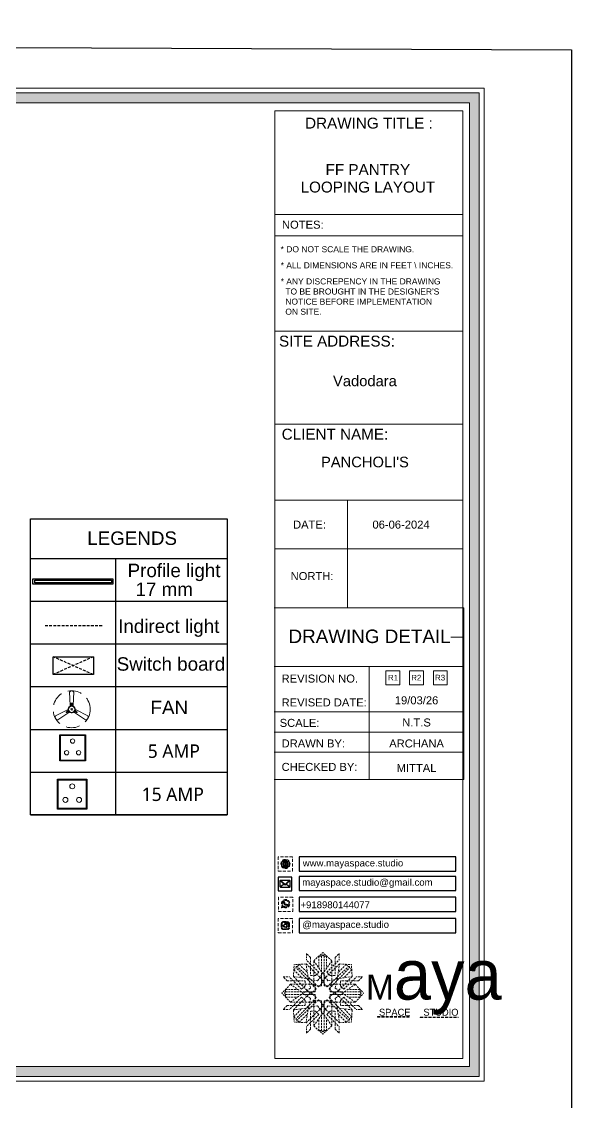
# Model space of a CAD drawing. Header units: millimetres. Extents: x 56222 to 3066687, y -650199 to -121287.
# Drawn here: x 135762.2 to 135861, y -184489.3 to -184294.8 of the extents above; entities that cross this region are included whole.
import ezdxf
from ezdxf.enums import TextEntityAlignment as Align

# ---------------------------------------------------------------- set-up
doc = ezdxf.new("R2010")
doc.units = ezdxf.units.MM
doc.header["$MEASUREMENT"] = 0
for name, pattern in [('00 . GROUND FLOOR$0$DASHED', [0.75, 0.5, -0.25]), ('DASHED', [0.75, 0.5, -0.25]), ('DASHED2', [0.375, 0.25, -0.125]), ('DASHEDX2', [1.5, 1, -0.5])]:
    doc.linetypes.add(name, pattern=pattern)
for name, color, linetype, lineweight in [('Dimension', 10, 'DASHEDX2', 20), ('el', 7, 'Continuous', 20), ('ELEC-wires', 1, 'DASHED2', 13), ('Electrical', 84, 'Continuous', 30), ('FURNITURE-1', 252, 'Continuous', 13), ('hatch-rcc', 251, 'Continuous', 9), ('NAME PLATE', 7, 'Continuous', 25), ('TILE', 14, 'Continuous', 9)]:
    doc.layers.add(name, color=color, linetype=linetype, lineweight=lineweight)
doc.styles.add('Arial', font='arial.ttf')
doc.styles.get("Standard").update_dxf_attribs({"font": 'arial.ttf', "height": 2.5})

# ---------------------------------------------------------------- blocks, each defined once
blk = doc.blocks.new('FSFSF')
at = {"color": 42, "lineweight": 5, "true_color": 0xe0ac11}
for p, q in [((28600.02952215459, 143.5139148725285), (28600.02952215459, 140.1627915054827)), ((28602.14937278152, 141.4051683081257), (28600.02952215458, 143.5139148725237)), ((28603.8573819619, 139.6884756314575), (28608.58467309682, 144.0826294809294)), ((28607.90038549203, 142.2178300233099), (28606.57849619761, 142.2178300233099)), ((28606.57849619761, 142.2178300233112), (28606.57849619761, 135.8440958244304)), ((28607.90038549203, 142.2178300233056), (28608.57656374431, 142.8463572676453)), ((28607.90038549203, 142.2178300233099), (28607.90038549203, 126.5832694616292)), ((28613.31196423174, 139.6884756314505), (28608.58467309682, 144.0826294809224)), ((28609.26896070161, 142.2178300232985), (28608.59278244933, 142.8463572676383)), ((28609.26896070161, 142.2178300233029), (28609.26896070161, 126.5832694616222)), ((28609.26896070161, 142.2178300233029), (28610.59084999603, 142.2178300233029)), ((28610.59084999603, 142.2178300233041), (28610.59084999603, 135.8440958244234)), ((28615.01997341212, 141.4051683081186), (28617.13982403906, 143.5139148725166)), ((28617.13982403905, 143.5139148725215), (28617.13982403905, 140.1627915054756)), ((28593.18528875562, 131.4512709548762), (28593.53942279741, 137.7083440558963)), ((28599.79649589843, 138.0624780976842), (28593.53942279741, 137.7083440558973)), ((28595.12411765238, 136.6852294059708), (28594.53344388519, 136.6852294059708)), ((28594.56253744733, 136.1236492009193), (28594.56253744733, 136.7143229681096)), ((28596.24299432195, 137.8613591630871), (28595.12411765238, 136.6852294059708)), ((28606.27162513545, 126.0803739713377), (28595.12411765239, 136.6852294059723)), ((28596.24299432195, 137.8613591630871), (28600.47007367387, 133.6479551677364)), ((28601.02633591869, 130.0022997966441), (28599.79649589844, 138.0624780976862)), ((28599.79697319313, 138.0540449410801), (28608.57656374431, 129.5596347853315)), ((28606.46515515396, 133.7608692168469), (28600.02952215458, 140.1627915054788)), ((28602.14937278152, 141.4051683081257), (28602.14937278152, 131.9548183658916)), ((28603.8573819619, 126.5832694616292), (28603.8573819619, 139.6884756314575)), ((28603.8573819619, 139.6884756314575), (28608.57656374431, 133.0212336201026)), ((28613.31196423174, 139.6884756314505), (28608.59278244933, 133.0212336200956)), ((28617.37237300051, 138.0540449410731), (28608.59278244933, 129.5596347853245)), ((28610.70419103967, 133.7608692168399), (28617.13982403906, 140.1627915054717)), ((28610.89772105818, 126.0803739713307), (28622.04522854125, 136.6852294059653)), ((28613.31196423174, 126.5832694616222), (28613.31196423174, 139.6884756314505)), ((28615.01997341212, 141.4051683081186), (28615.01997341212, 131.9548183658846)), ((28616.14301027494, 130.0022997966371), (28617.3728502952, 138.0624780976791)), ((28620.92635187169, 137.8613591630801), (28616.69927251977, 133.6479551677294)), ((28617.37285029521, 138.0624780976772), (28623.62992339623, 137.7083440558903)), ((28620.92635187169, 137.8613591630801), (28622.04522854125, 136.6852294059638)), ((28622.04522854125, 136.6852294059638), (28622.63590230844, 136.6852294059638)), ((28622.62302745131, 136.1236492009266), (28622.62302745131, 136.7143229681169)), ((28624.00027614303, 131.4512709548835), (28623.64614210124, 137.7083440559036)), ((28587.73385198078, 131.2182446987172), (28591.08497534782, 131.2182446987172)), ((28589.84259854518, 129.0983940717815), (28587.73385198078, 131.2182446987208)), ((28597.48689763646, 124.7826116993383), (28591.08497534783, 131.2182446987208)), ((28601.24546705666, 130.2214309346091), (28593.18528875562, 131.4512709548617)), ((28593.19372191223, 131.4507936601731), (28601.68813206797, 122.6712031089919)), ((28593.38640769022, 135.0047725313525), (28594.56253744733, 136.1236492009193)), ((28593.38640769022, 135.0047725313525), (28597.59981168557, 130.777693179436)), ((28605.16739288197, 124.9761417178488), (28594.56253744733, 136.1236492009157)), ((28604.74702146255, 131.9548183658916), (28602.14937278152, 131.9548183658916)), ((28606.46515515396, 133.7608692168438), (28604.74702146255, 131.954818365889)), ((28605.85908385607, 129.1819884053065), (28608.57656374431, 133.0212336201024)), ((28611.31026233756, 129.1819884052994), (28608.59278244933, 133.0212336200953)), ((28610.70419103968, 133.7608692168368), (28612.42232473109, 131.954818365882)), ((28612.01817201668, 124.9761417178561), (28622.62302745131, 136.123649200923)), ((28612.42232473109, 131.9548183658846), (28615.01997341212, 131.9548183658846)), ((28623.99184298642, 131.4507936601804), (28615.49743283067, 122.6712031089992)), ((28615.94009784198, 130.2214309346164), (28624.00027614303, 131.451270954869)), ((28623.79915720843, 135.0047725313598), (28619.58575321308, 130.7776931794433)), ((28619.69866726219, 124.7826116993456), (28626.10058955082, 131.2182446987281)), ((28623.79915720843, 135.0047725313598), (28622.62302745131, 136.1236492009266)), ((28629.45171291787, 131.2182446987244), (28626.10058955082, 131.2182446987244)), ((28627.34296635347, 129.0983940717888), (28629.45171291786, 131.2182446987281)), ((28591.55929122185, 127.3903848914015), (28587.16513737238, 122.6630937564842)), ((28589.84259854518, 129.0983940717815), (28599.29294848741, 129.0983940717815)), ((28604.66449739168, 127.3903848914015), (28591.55929122185, 127.3903848914015)), ((28591.55929122185, 127.3903848914015), (28598.2265332332, 122.6712031089919)), ((28597.48689763646, 124.7826116993419), (28599.29294848742, 126.5007453907529)), ((28602.065778448, 125.3886829972289), (28598.2265332332, 122.6712031089919)), ((28599.29294848741, 126.5007453907565), (28599.29294848741, 129.0983940717815)), ((28605.85908385607, 129.1819884053061), (28601.02633591869, 130.0022997966444)), ((28602.065778448, 125.3886829972289), (28601.24546705666, 130.2214309346127)), ((28605.16739288197, 124.9761417178488), (28602.97465690312, 122.6712031089919)), ((28603.67734725012, 126.5424332089096), (28603.67734725012, 127.3903848914015)), ((28604.66449739168, 126.5430463444827), (28603.67734725012, 126.5424332089096)), ((28604.70533364439, 127.5704196031902), (28603.8573819619, 127.5704196031902)), ((28607.90038549203, 126.5832694616292), (28603.8573819619, 126.5832694616292)), ((28604.66449739168, 123.3473813612763), (28604.66449739168, 127.3903848914015)), ((28604.70472050882, 126.5832694616292), (28604.70533364439, 127.5704196031902)), ((28606.27162513545, 126.0803739713377), (28608.57656374431, 128.2731099501872)), ((28607.90038549203, 128.9163723677579), (28608.57656374431, 129.5596347853315)), ((28607.90038549203, 128.916372367763), (28608.57656374431, 128.2731099501872)), ((28609.26896070161, 128.9163723677509), (28608.59278244933, 129.5596347853245)), ((28609.26896070161, 128.916372367756), (28608.59278244933, 128.2731099501802)), ((28610.89772105818, 126.0803739713307), (28608.59278244933, 128.2731099501802)), ((28609.26896070161, 126.5832694616222), (28613.31196423174, 126.5832694616222)), ((28611.31026233756, 129.1819884052991), (28616.14301027495, 130.0022997966374)), ((28612.01817201668, 124.9761417178561), (28614.21090799553, 122.6712031089992)), ((28612.46462568482, 126.5832694616222), (28612.46401254924, 127.5704196031832)), ((28612.46401254924, 127.5704196031832), (28613.31196423174, 127.5704196031832)), ((28612.52106750697, 123.3473813612836), (28612.52106750697, 127.3903848914088)), ((28612.52106750697, 127.3903848914088), (28625.6262736768, 127.3903848914088)), ((28612.52106750697, 126.54304634449), (28613.50821764853, 126.5424332089169)), ((28613.50821764853, 126.5424332089169), (28613.50821764853, 127.3903848914088)), ((28615.11978645065, 125.3886829972362), (28615.94009784198, 130.22143093462)), ((28615.11978645065, 125.3886829972362), (28618.95903166544, 122.6712031089992)), ((28627.34296635347, 129.0983940717888), (28617.89261641123, 129.0983940717888)), ((28617.89261641123, 126.5007453907638), (28617.89261641123, 129.0983940717888)), ((28619.69866726219, 124.7826116993492), (28617.89261641123, 126.5007453907601)), ((28625.6262736768, 127.3903848914088), (28618.95903166544, 122.6712031089992)), ((28625.6262736768, 127.3903848914088), (28630.02042752627, 122.6630937564914)), ((28591.55929122185, 117.9358026215632), (28587.16513737238, 122.6630937564805)), ((28589.02993683, 123.3473813612763), (28588.40140958566, 122.6712031089919)), ((28589.02993683, 121.9788061516883), (28588.40140958566, 122.6549844039728)), ((28589.02993683, 123.3473813612763), (28589.02993683, 124.6692706556969)), ((28589.02993682999, 124.6692706556969), (28595.40367102887, 124.6692706556969)), ((28589.02993683, 123.3473813612763), (28604.66449739168, 123.3473813612763)), ((28589.02993682999, 121.9788061516883), (28604.66449739167, 121.9788061516883)), ((28589.02993682999, 121.9788061516883), (28589.02993682999, 120.6569168572678)), ((28589.02993682999, 120.6569168572678), (28595.40367102887, 120.6569168572678)), ((28597.48689763646, 120.5435758136264), (28591.08497534783, 114.1079428142439)), ((28591.55929122185, 117.9358026215632), (28598.2265332332, 122.6549844039728)), ((28593.19372191222, 113.8753938527916), (28601.68813206797, 122.6549844039728)), ((28605.16739288197, 120.3500457951159), (28594.56253744733, 109.202538312049)), ((28597.48689763646, 120.5435758136227), (28599.29294848741, 118.8254421222118)), ((28602.065778448, 119.9375045157358), (28598.2265332332, 122.6549844039728)), ((28602.065778448, 119.9375045157358), (28601.24546705666, 115.104756578352)), ((28602.33139448555, 123.3473813612727), (28601.68813206797, 122.6712031089919)), ((28602.33139448555, 121.978806151692), (28601.68813206797, 122.6549844039728)), ((28602.33139448554, 123.3473813612727), (28602.97465690312, 122.6712031089919)), ((28602.33139448554, 121.978806151692), (28602.97465690312, 122.6549844039728)), ((28605.16739288197, 120.3500457951159), (28602.97465690312, 122.6549844039728)), ((28604.66449739167, 121.9788061516883), (28604.66449739167, 117.9358026215632)), ((28612.01817201667, 120.3500457951159), (28614.21090799552, 122.6549844039728)), ((28612.01817201667, 120.3500457951159), (28622.62302745131, 109.202538312049)), ((28628.15562806865, 123.3473813612836), (28612.52106750697, 123.3473813612836)), ((28612.52106750696, 121.9788061516883), (28612.52106750696, 117.9358026215632)), ((28628.15562806865, 121.9788061516883), (28612.52106750696, 121.9788061516883)), ((28614.85417041311, 123.34738136128), (28614.21090799553, 122.6712031089992)), ((28614.8541704131, 121.978806151692), (28614.21090799552, 122.6549844039728)), ((28614.8541704131, 123.34738136128), (28615.49743283067, 122.6712031089992)), ((28614.85417041309, 121.978806151692), (28615.49743283067, 122.6549844039728)), ((28615.11978645064, 119.9375045157358), (28618.95903166544, 122.6549844039728)), ((28615.11978645064, 119.9375045157358), (28615.94009784198, 115.104756578352)), ((28623.99184298642, 113.8753938527916), (28615.49743283067, 122.6549844039728)), ((28619.69866726218, 120.5435758136227), (28617.89261641122, 118.8254421222118)), ((28625.62627367679, 117.9358026215632), (28618.95903166544, 122.6549844039728)), ((28619.69866726218, 120.5435758136264), (28626.10058955082, 114.1079428142439)), ((28628.15562806865, 124.6692706557042), (28621.78189386977, 124.6692706557042)), ((28628.15562806865, 120.6569168572678), (28621.78189386977, 120.6569168572678)), ((28625.62627367679, 117.9358026215632), (28630.02042752627, 122.6630937564805)), ((28628.15562806865, 123.3473813612836), (28628.15562806865, 124.6692706557042)), ((28628.15562806865, 123.3473813612836), (28628.78415531299, 122.6712031089992)), ((28628.15562806864, 121.9788061516883), (28628.78415531298, 122.6549844039728)), ((28628.15562806865, 121.9788061516883), (28628.15562806865, 120.6569168572678)), ((28589.84259854518, 116.2277934411832), (28587.73385198078, 114.1079428142439)), ((28587.73385198077, 114.1079428142475), (28591.08497534782, 114.1079428142475)), ((28589.84259854518, 116.2277934411832), (28599.29294848741, 116.2277934411832)), ((28604.66449739167, 117.9358026215632), (28591.55929122185, 117.9358026215632)), ((28601.24546705666, 115.1047565783556), (28593.18528875562, 113.874916558103)), ((28593.18528875562, 113.8749165580884), (28593.53942279741, 107.6178434570684)), ((28593.38640769022, 110.3214149816122), (28597.59981168557, 114.5484943335287)), ((28606.27162513545, 119.148331313441), (28595.12411765239, 108.5434758788064)), ((28599.29294848741, 118.8254421222082), (28599.29294848741, 116.2277934411832)), ((28601.02633591869, 115.2264054881346), (28599.79649589844, 107.1662271870926)), ((28599.79697319313, 107.1746603436987), (28608.57656374431, 115.6690704994472)), ((28605.85908385607, 116.0467168794726), (28601.02633591869, 115.2264054881344)), ((28604.66449739167, 118.783141168482), (28603.67734725012, 118.783754304055)), ((28603.67734725012, 118.783754304055), (28603.67734725012, 117.9358026215632)), ((28607.90038549203, 118.6454358231495), (28603.8573819619, 118.6454358231495)), ((28603.8573819619, 118.6454358231495), (28603.8573819619, 105.5402296533212)), ((28604.70533364439, 117.6582856815885), (28603.8573819619, 117.6582856815885)), ((28604.70472050882, 118.6454358231495), (28604.70533364439, 117.6582856815885)), ((28605.85908385607, 116.0467168794723), (28608.57656374431, 112.2074716646764)), ((28606.27162513545, 119.148331313441), (28608.57656374431, 116.9555953345915)), ((28607.90038549203, 103.0108752614688), (28607.90038549203, 118.6454358231495)), ((28607.90038549203, 116.3123329170157), (28608.57656374431, 116.9555953345915)), ((28607.90038549203, 116.3123329170208), (28608.57656374431, 115.6690704994472)), ((28610.89772105818, 119.148331313441), (28608.59278244933, 116.9555953345915)), ((28609.26896070161, 116.3123329170157), (28608.59278244933, 116.9555953345915)), ((28609.26896070161, 116.3123329170208), (28608.59278244933, 115.6690704994472)), ((28611.31026233756, 116.0467168794723), (28608.59278244933, 112.2074716646764)), ((28617.37237300051, 107.1746603436987), (28608.59278244933, 115.6690704994472)), ((28609.26896070161, 118.6454358231495), (28613.31196423174, 118.6454358231495)), ((28609.26896070161, 103.0108752614688), (28609.26896070161, 118.6454358231495)), ((28610.89772105818, 119.148331313441), (28622.04522854125, 108.5434758788064)), ((28611.31026233756, 116.0467168794726), (28616.14301027495, 115.2264054881344)), ((28612.46462568482, 118.6454358231495), (28612.46401254924, 117.6582856815885)), ((28612.46401254924, 117.6582856815885), (28613.31196423174, 117.6582856815885)), ((28612.52106750696, 118.783141168482), (28613.50821764853, 118.783754304055)), ((28612.52106750696, 117.9358026215632), (28625.62627367679, 117.9358026215632)), ((28613.31196423174, 118.6454358231495), (28613.31196423174, 105.5402296533212)), ((28613.50821764853, 118.783754304055), (28613.50821764853, 117.9358026215632)), ((28615.94009784198, 115.1047565783556), (28624.00027614302, 113.874916558103)), ((28616.14301027494, 115.2264054881346), (28617.3728502952, 107.1662271870926)), ((28617.89261641123, 118.8254421222082), (28617.89261641123, 116.2277934411832)), ((28627.34296635346, 116.2277934411832), (28617.89261641123, 116.2277934411832)), ((28623.79915720842, 110.3214149816122), (28619.58575321307, 114.5484943335287)), ((28624.00027614302, 113.8749165580884), (28623.64614210124, 107.6178434570684)), ((28629.45171291786, 114.1079428142475), (28626.10058955082, 114.1079428142475)), ((28627.34296635346, 116.2277934411832), (28629.45171291786, 114.1079428142439)), ((28593.38640769022, 110.3214149816122), (28594.56253744733, 109.2025383120454)), ((28595.12411765238, 108.5434758788079), (28594.53344388519, 108.5434758788079)), ((28594.56253744733, 109.2025383120454), (28594.56253744733, 108.6118645448551)), ((28596.24299432195, 107.3673461216916), (28595.12411765238, 108.5434758788079)), ((28596.24299432195, 107.3673461216916), (28600.47007367387, 111.5807501170424)), ((28606.46515515396, 111.4678360679318), (28600.02952215458, 105.0659137793)), ((28602.14937278152, 103.8235369766531), (28602.14937278152, 113.2738869188871)), ((28604.74702146255, 113.2738869188871), (28602.14937278152, 113.2738869188871)), ((28603.8573819619, 105.5402296533212), (28608.57656374431, 112.2074716646761)), ((28606.46515515396, 111.4678360679349), (28604.74702146255, 113.2738869188898)), ((28606.57849619761, 103.0108752614676), (28606.57849619761, 109.3846094603483)), ((28613.31196423174, 105.5402296533212), (28608.59278244933, 112.2074716646761)), ((28610.59084999603, 103.0108752614676), (28610.59084999603, 109.3846094603483)), ((28610.70419103968, 111.4678360679349), (28612.42232473109, 113.2738869188898)), ((28610.70419103967, 111.4678360679318), (28617.13982403906, 105.0659137793)), ((28612.42232473109, 113.2738869188871), (28615.01997341212, 113.2738869188871)), ((28615.01997341212, 103.8235369766531), (28615.01997341212, 113.2738869188871)), ((28620.92635187169, 107.3673461216916), (28616.69927251977, 111.5807501170424)), ((28620.92635187169, 107.3673461216916), (28622.04522854125, 108.5434758788079)), ((28622.04522854125, 108.5434758788079), (28622.63590230844, 108.5434758788079)), ((28623.79915720842, 110.3214149816122), (28622.62302745131, 109.2025383120454)), ((28622.62302745131, 109.2025383120454), (28622.62302745131, 108.6118645448551)), ((28599.79649589843, 107.1662271870945), (28593.53942279741, 107.5203612288814)), ((28600.02952215459, 101.7147904122502), (28600.02952215459, 105.0659137792961)), ((28602.14937278152, 103.8235369766531), (28600.02952215458, 101.7147904122551)), ((28603.8573819619, 105.5402296533212), (28608.58467309682, 101.1460758038494)), ((28607.90038549203, 103.0108752614688), (28606.57849619761, 103.0108752614688)), ((28607.90038549203, 103.0108752614732), (28608.57656374431, 102.3823480171334)), ((28613.31196423174, 105.5402296533212), (28608.58467309682, 101.1460758038494)), ((28609.26896070161, 103.0108752614732), (28608.59278244933, 102.3823480171334)), ((28609.26896070161, 103.0108752614688), (28610.59084999603, 103.0108752614688)), ((28615.01997341212, 103.8235369766531), (28617.13982403906, 101.7147904122551)), ((28617.13982403905, 101.7147904122502), (28617.13982403905, 105.0659137792961)), ((28617.37285029521, 107.1662271870945), (28623.62992339623, 107.5203612288814))]:
    blk.add_line(p, q, dxfattribs=at)
blk = doc.blocks.new('hgwg')
at = {"layer": 'Dimension', "true_color": 0xd39e00}
h = blk.add_hatch(color=42, dxfattribs=at)
h.dxf.hatch_style = 1
h.paths.add_polyline_path([(27505.71340162798, 45.05203686693212), (27494.27108242475, 45.05203686693212), (27494.27108242475, 44.90203686693212), (27505.71340162798, 44.90203686693212)])
h = blk.add_hatch(color=42, dxfattribs=at)
h.dxf.hatch_style = 1
h.paths.add_polyline_path([(27523.30327300013, 44.90203686693212), (27509.6816220806, 44.90203686693212), (27509.6816220806, 44.75203686693212), (27523.30327300013, 44.75203686693212)])
at = {"layer": 'Dimension', "color": 42, "true_color": 0xd39e00}
for p, q in [((27494.27108242475, 45.05203686693212), (27505.71340162798, 45.05203686693212)), ((27494.27108242475, 44.90203686693212), (27494.27108242475, 45.05203686693212)), ((27494.27108242475, 44.90203686693212), (27505.71340162798, 44.90203686693212)), ((27505.71340162798, 45.05203686693212), (27505.71340162798, 44.90203686693212)), ((27509.6816220806, 44.90203686693212), (27523.30327300013, 44.90203686693212)), ((27509.6816220806, 44.90203686693212), (27509.6816220806, 44.75203686693212)), ((27509.6816220806, 44.75203686693212), (27523.30327300013, 44.75203686693212)), ((27523.30327300013, 44.75203686693212), (27523.30327300013, 44.90203686693212))]:
    blk.add_line(p, q, dxfattribs=at)
at = {"layer": 'Dimension', "color": 42, "true_color": 0xd39e00, "attachment_point": 1}
for s, width, insert, char_height in [('{\\fCinzel|b0|i0|c0|p2;\\H1.5x;M\\fAmsterdam One|b0|i0|c0|p2;\\H2x;aya}', 85.32770400233176, (27490.16720882829, 69.1670580071177), 6), ('{\\fCinzel|b0|i0|c0|p0;SPACE     STUDIO}', 66.12897169631242, (27494.8322192234, 47.86289312563859), 2.5)]:
    blk.add_mtext_dynamic_manual_height_columns(s, width=width, gutter_width=30, heights=[0], dxfattribs=dict(at, insert=insert, char_height=char_height))
blk = doc.blocks.new('QEGW4TG')
at = {"layer": 'Dimension', "true_color": 0x000000}
h = blk.add_hatch(color=18, dxfattribs=at)
h.dxf.hatch_style = 1
h.paths.add_polyline_path([(1.187091838183055, 1.98177108190226), (1.033431034835843, 1.296664261299405, 0.5509124427602531), (1.10803336545479, 1.228472477282911), (1.753631702631827, 1.3859606636898, 6.34412523232794)])
h.paths.add_polyline_path([(1.810474836187209, 1.698279910686368), (1.403136541219283, 1.598913221470411), (1.499210153190082, 2.0272637533444, -9.07133912899332)], flags=16)
h.paths.add_polyline_path([(1.745663850195269, 2.690243043829252, -0.3875126163322261), (1.894684737119763, 3.193992050027953, -0.3607415830259414), (2.007833641781254, 3.177226008350592), (2.169416898680688, 2.859554992342163, -0.07151671525802489), (2.063735285172324, 2.730699185723803, 0.3216763591583559), (2.052573019720961, 2.654587547766838, 0.1221828121087859), (2.532697100029603, 2.245910038244721, 0.06604656462501653), (2.687304065624332, 1.931217718888324, 0.3756740161796316), (3.107131665665466, 2.163826466892424, 0.526752502159757), (3.02979712339868, 2.28973275806185), (2.789984836732684, 2.366833549170965, 0.2737208883027296), (2.687663811828648, 2.340313884368498, 0.04074929161681815), (2.628080915907736, 2.265958741588463, -2.427976796490477), (2.44588782105219, 2.002458541107671, -0.1907850788726739)], flags=0)
h = blk.add_hatch(color=18, dxfattribs=at)
h.dxf.hatch_style = 1
h.paths.add_polyline_path([(2.687663811828632, 2.340313884368481, 0.0407492916168068), (2.628080915907738, 2.265958741588466, -0.4412823113683242), (2.532697100181941, 2.24591003816886, -0.1182797973807856), (2.064446685660975, 2.638307475266393, -0.4412823115886387), (2.069093945741169, 2.735664682453949, 0.04074929158412958), (2.133043749293867, 2.806299173711516, 0.2900830682164422), (2.140126129328374, 2.917140342695692), (2.007833641781254, 3.177226008350592, 0.31623062650189), (1.907458275577852, 3.200407680759237, 0.1903366609617529), (1.727617539160449, 3.001989855048218, 0.1705132533351779), (1.723351830981194, 2.743669959818334, 0.2527841192987533), (2.690888777707058, 1.925875124151339, 0.1705132533677759), (2.945253356194499, 1.971108140553456, 0.1903366609236972), (3.11259450872896, 2.180175743679357, 0.4666839200012377), (3.029797123397894, 2.289732758062103), (2.789984836732684, 2.366833549170965, 0.2737208883027886)])
for p, q in [((1.187091838182823, 1.981771081901229), (1.033431034829846, 1.296664261272667)), ((1.104864288547105, 1.22769940810656), (1.753631702631537, 1.38596066368973)), ((1.499210153189779, 2.02726375334305), (1.403136541219283, 1.598913221470411)), ((1.403136541219283, 1.598913221470411), (1.810474836187495, 1.698279910686438)), ((2.007833641782781, 3.177226008347589), (2.140126129339478, 2.917140342673861)), ((3.07376729664611, 2.275596138167543), (2.795973786971444, 2.364908073175798))]:
    blk.add_line(p, q)
blk.add_lwpolyline([(0, 0), (4.677875833520375, 0), (4.677875833520375, 4.677875833487633), (0, 4.677875833487633)], close=True)
for centre, radius, start, end in [((2.391856922618899, 2.560090461466984), 1.336380265289725, 241.4726925157612, 205.6422480518206), ((2.391856922618899, 2.560090461466984), 1.039578066265566, 235.9961833528427, 210.8332541496584), ((1.092285202801577, 1.28614751820453), 0.05978641126763205, 164.848313743537, 282.1458186134437), ((2.093211678275111, 2.866757529460642), 0.3898036126573604, 159.7006965781634, 198.4071931529369), ((2.96422670641914, 3.230508715242536), 1.33296002576076, 201.4218194877544, 258.1669382717271), ((2.068710664792889, 2.873542338844459), 0.3644767273401995, 118.9685287465575, 159.3648257195266), ((1.94115209195661, 3.117399309044913), 0.08958606497010892, 41.8984607349679, 123.1343628598353), ((2.111185664180084, 2.684865951528081), 0.06597138640971531, 135.993167916936, 224.889150196011), ((1.668440453213407, 3.162667354486985), 0.5855377895559305, 312.4616868225817, 321.8727761964677), ((3.116352617467783, 3.417971815580813), 1.3093443293986, 216.5455493843477, 243.5279193807737), ((2.049097856513981, 2.86730989022908), 0.1037748545872203, 320.3923518033985, 28.69705978797532), ((2.571242585552682, 2.299449457126798), 0.06597138640971531, 234.2481540868074, 323.1441363625612), ((3.113289334112778, 1.938197709888527), 0.5855377895559305, 137.2645280778166, 146.6756174521283), ((2.761231025502639, 2.267121770607218), 0.1037748545872203, 70.44024447729866, 138.7449524685831), ((2.753680358302518, 2.310588100078917), 0.3898036126573604, 260.7301111127597, 299.4366076966294), ((2.764269856204919, 2.287475423160004), 0.3644767273401995, 299.7724785632745, 340.1687755327218), ((3.025288852411904, 2.200260200651769), 0.08958606497010892, 336.0029414192384, 57.23884355508559)]:
    blk.add_arc(centre, radius, start, end)
blk = doc.blocks.new('ASGERG')
at = {"layer": 'Dimension', "true_color": 0x000000}
h = blk.add_hatch(color=18, dxfattribs=at)
h.dxf.hatch_style = 1
h.paths.add_polyline_path([(0.9878009781132278, 1.703186002650503, 0.4023816522982896), (1.825443186799671, 1.025485415719686), (2.958426043524663, 1.025485415719686, 0.4261452983977781), (3.664190593117382, 1.897814859594269), (3.664190593117382, 2.988961614004873, 0.4023816523091476), (2.826548384427302, 3.666662200964538), (1.693565527702309, 3.666662200964538, 0.4261452984088214), (0.9878009781132278, 2.794332757061105)])
h.paths.add_polyline_path([(1.269614298369561, 1.722741172293552, 0.4023816522947821), (1.79822913284187, 1.29506145431435), (2.936987097088775, 1.29506145431435, 0.4261452984123871), (3.382377272857411, 1.845566526549218), (3.382377272857411, 2.96940644439067, 0.4023816522947838), (2.853762438385102, 3.397086162369874), (1.715004474138198, 3.397086162369874, 0.426145298412388), (1.269614298369561, 2.846581090135005)], flags=16)
h.paths.add_polyline_path([(3.023270429735569, 2.349113106956224, -1), (1.6354381059813, 2.349113106956224, -1)], flags=0)
h.paths.add_polyline_path([(2.743205021494745, 2.349113106956224, -1), (1.915503514222124, 2.349113106956224, -1)], flags=0)
h.paths.add_polyline_path([(3.191863788461511, 3.021710217520308, -1), (2.855701533165678, 3.021710217520308, -1)], flags=0)
h.paths.add_polyline_path([(1.6354381059813, 2.349113106956224, 1), (3.023270429735569, 2.349113106956224, 1)], flags=0)
h = blk.add_hatch(color=18, dxfattribs=at)
h.dxf.hatch_style = 1
h.paths.add_polyline_path([(1.6354381059813, 2.349113106956224, 1), (3.023270429735569, 2.349113106956224, 1)])
h.paths.add_polyline_path([(2.743205021494745, 2.349113106956224, 1), (1.915503514222124, 2.349113106956224, 1)], flags=16)
h = blk.add_hatch(color=18, dxfattribs=at)
h.dxf.hatch_style = 1
h.paths.add_polyline_path([(3.191863788461511, 3.021710217520308, 1), (2.855701533165678, 3.021710217520308, 1)])
for p, q in [((1.693565527704777, 3.666662200964538), (2.958426043522195, 3.666662200964538)), ((0.9878009781132278, 2.988961614029904), (0.9878009781132278, 1.70318600265432)), ((1.269614298369561, 2.969406444382912), (1.269614298369561, 1.722741172301312)), ((1.693565527704777, 1.025485415719686), (2.958426043522195, 1.025485415719686)), ((2.936987097087695, 3.397086162369874), (1.715004474142916, 3.397086162369874)), ((2.936987097087695, 1.29506145431435), (1.715004474142916, 1.29506145431435)), ((3.382377272857411, 2.969406444382798), (3.382377272857411, 1.722741172301198)), ((3.664190593117382, 2.988961614029904), (3.664190593117382, 1.703186002654206))]:
    blk.add_line(p, q)
blk.add_lwpolyline([(0, 0), (4.677875833520375, 0), (4.677875833520375, 4.677875833487633), (0, 4.677875833487633)], close=True)
for centre, radius in [((2.329354267858434, 2.349113106956224), 0.6939161618771346), ((2.329354267858434, 2.349113106956224), 0.4138507536363104), ((3.023782660813595, 3.021710217520308), 0.1680811276479166)]:
    blk.add_circle(centre, radius)
for centre, radius, start, end in [((1.759504357250989, 2.891647185547413), 0.7778150187314825, 94.86305418922075, 172.8127439550857), ((2.892487213975983, 2.891647185547413), 0.7778150187314825, 7.187256045043576, 85.13694581077927), ((1.759504357250989, 1.800500431136811), 0.7778150187314825, 187.1872560450436, 265.1369458107793), ((1.756616803490033, 2.907993767262838), 0.490859406455273, 94.86305418922075, 172.8127439550857), ((1.756616803490033, 1.784153849421386), 0.490859406455273, 187.1872560450436, 265.1369458107793), ((2.895374767736939, 2.907993767262838), 0.490859406455273, 7.187256045043576, 85.13694581077927), ((2.895374767736939, 1.784153849421386), 0.490859406455273, 274.8630541892207, 352.8127439549564), ((2.892487213975983, 1.800500431136811), 0.7778150187314825, 274.8630541892207, 352.8127439549564)]:
    blk.add_arc(centre, radius, start, end)
blk = doc.blocks.new('DTGWEGEARG')
at = {"layer": 'Dimension', "true_color": 0x000000}
h = blk.add_hatch(color=18, dxfattribs=at)
h.dxf.hatch_style = 1
h.paths.add_polyline_path([(3.827875833522876, 2.338937916762688, 1), (0.849999999997499, 2.338937916762688, 1)])
h.paths.add_polyline_path([(2.410067026245088, 1.122706408467201), (2.410067026245088, 1.693045342340603, -0.05827942784441899), (2.812445341716919, 1.629346779479062, -0.1033532730963779)], flags=16)
h.paths.add_polyline_path([(2.260067026236071, 1.129185144458924, -0.101740903817371), (1.865430491803455, 1.629346779479062, -0.05717097550308236), (2.260067026239994, 1.692713910527245)], flags=16)
h.paths.add_polyline_path([(2.167534142020019, 1.011016423996755, -0.1057952507638167), (1.721439551609405, 1.582164618114258, 0.05520542910569185), (1.377292133685734, 1.407276962960325, 0.1698216228186413)], flags=16)
h.paths.add_polyline_path([(3.016142448257003, 1.719950953252589, 0.08133556479226609), (3.129099600233631, 2.268128927234784), (3.67600217548033, 2.268128927234784, -0.1520689214655178), (3.399506162930496, 1.521655994681915, 0.05686981644289543)], flags=16)
h.paths.add_polyline_path([(2.873828236651899, 1.767790462044811, 0.06194478914005309), (2.410067026245088, 1.843159155080477), (2.410067026245088, 2.268128927234784), (2.978962121406577, 2.268128927234784, -0.08134370791576499)], flags=16)
h.paths.add_polyline_path([(2.260067026240367, 1.842853883239862, 0.06092337719213643), (1.804047596868632, 1.767790462044857, -0.081343707915763), (1.698913712113797, 2.268128927234784), (2.260067026243632, 2.268128927234784)], flags=16)
h.paths.add_polyline_path([(1.661733385262794, 1.719950953252939, 0.0568698164428486), (1.278369670589879, 1.521655994681914, -0.152068921465507), (1.001873658040048, 2.268128927234727), (1.548776233286744, 2.268128927234784, 0.08133556479219842)], flags=16)
h.paths.add_polyline_path([(2.978564221175648, 2.418128927234761), (2.410067026245088, 2.418128927234761), (2.410067026245088, 2.8347166784449, 0.06194478913996639), (2.873828236651268, 2.910085371480381, -0.08000874410317031)], flags=16)
h.paths.add_polyline_path([(3.128736234070105, 2.418128927235586, 0.08011645333882926), (3.01614244825664, 2.95792488027237, 0.1277775775491851), (2.51034169149847, 3.666859409528837, -0.3602902893853039), (3.675531919741355, 2.418128927234761)], flags=16)
h.paths.add_polyline_path([(2.260067026243585, 2.418128927234761), (1.699311612344728, 2.418128927234704, -0.08000874410317925), (1.804047596869107, 2.910085371480381, 0.0609233771925021), (2.260067026243632, 2.83502195028538)], flags=16)
h.paths.add_polyline_path([(1.549139599450427, 2.418128927234704), (1.002343913779017, 2.418128927234704, -0.1504655396626469), (1.27836967058988, 3.156219838843462, 0.05686981644296745), (1.661733385263638, 2.957924880272117, 0.08011645333891207)], flags=16)
h.paths.add_polyline_path([(2.410067026245088, 2.984830491186396), (2.410067026245088, 3.555169429672338, -0.1033532736860012), (2.812445341716318, 3.048529054046146, -0.05827942784429314)], flags=16)
h.paths.add_polyline_path([(2.260067026247996, 2.985161922997771, -0.05717097550413885), (1.865430491804057, 3.048529054046147, -0.101740903818736), (2.260067026243632, 3.548690689071458)], flags=16)
h.paths.add_polyline_path([(1.721439551608698, 3.095711215411385, -0.05520542910558377), (1.377292133685735, 3.270598870565053, -0.1698216228190036), (2.167534142021905, 3.666859409528837, 0.1057952507640489)], flags=16)
blk.add_lwpolyline([(3.637978807091713e-12, 0), (4.677875833524013, 0), (4.677875833524013, 4.677875833487633), (3.637978807091713e-12, 4.677875833487633)], close=True)
at = {"layer": 'Dimension', "color": 18, "true_color": 0x000000}
for p, q in [((2.260067026243632, 3.548690689070099), (2.260067026243632, 2.985161922998032)), ((2.410067026245088, 3.555169429672674), (2.410067026245088, 2.984830491184709)), ((1.001873658038676, 2.268128927234727), (1.548776233285025, 2.268128927234784)), ((1.002343913780351, 2.418128927234704), (1.549139599450427, 2.418128927234704)), ((1.698913712112699, 2.268128927234784), (2.260067026239994, 2.268128927234784)), ((1.6993116123449, 2.418128927234704), (2.260067026239994, 2.418128927234761)), ((2.260067026243632, 2.835021950285466), (2.260067026243632, 2.418128927234648)), ((2.260067026243632, 2.268128927234784), (2.260067026239994, 1.842853883239911)), ((2.260067026239994, 1.692713910527232), (2.260067026236356, 1.129185144458859)), ((2.410067026245088, 2.834716678444863), (2.410067026245088, 2.418128927234648)), ((2.41006702624145, 2.418128927234761), (2.978564221175475, 2.418128927234761)), ((2.41006702624145, 2.268128927234784), (2.978962121407676, 2.268128927234784)), ((2.410067026245088, 2.268128927234784), (2.410067026245088, 1.8431591550804)), ((2.410067026245088, 1.693045342340554), (2.410067026245088, 1.1227064038506)), ((3.128736234069947, 2.418128927234761), (3.675531919740024, 2.418128927234761)), ((3.129099600235349, 2.268128927234784), (3.676002175481699, 2.268128927234784))]:
    blk.add_line(p, q, dxfattribs=at)
blk.add_circle((2.338937916760187, 2.338937916762688), 1.488937916762688, dxfattribs=at)
for centre, radius, start, end in [((2.338937916760187, 2.338937916762688), 1.338937916762688, 97.35488612764266, 135.9073334597986), ((3.279035271069006, 2.338937916762006), 1.731707322507203, 129.9301144893371, 154.086741928019), ((3.279035271069006, 2.338937916762006), 1.581707322507203, 130.1072546006023, 153.3445940917093), ((1.398840562451369, 2.338937916762006), 1.581707322507203, 26.6554059082907, 50.2584276017604), ((2.338937916760187, 2.338937916762688), 1.338937916762688, 3.39071745674187, 82.64511387235737), ((1.398840562451369, 2.338937916762006), 1.731707322507203, 25.91325807198099, 50.06988551069431), ((2.338937916760187, 2.338937916762688), 1.338937916762688, 183.0314697118864, 217.6181188090123), ((2.338937916760187, 2.338937916762688), 1.338937916762688, 142.3818811909877, 176.6092825432614), ((2.338937916760187, 4.736890727369712), 1.903503470608637, 236.1399364125267, 249.1595144835151), ((2.338937916760187, -0.05901489384433489), 1.903503470608637, 110.8404855164849, 123.8600635874751), ((2.338937916760187, 4.736890727369712), 1.753503470608637, 236.7417280667744, 249.3810508283475), ((2.338937916760187, -0.05901489384433489), 1.753503470608637, 110.6189491716524, 123.2582719332256), ((2.338937916760187, 2.338937916762688), 1.338937916762688, 224.0926665402014, 262.6451138721481), ((3.279035271069006, 2.338937916762006), 1.731707322507203, 182.3434604650025, 200.9432554321933), ((3.279035271069006, 2.338937916762006), 1.731707322507203, 159.0567445677732, 177.3789487768422), ((3.279035271069006, 2.338937916762006), 1.581707322507203, 182.5658429709692, 201.1674919382606), ((3.279035271069006, 2.338937916762006), 1.581707322507203, 158.8325080616307, 177.130184356684), ((3.279035271069006, 2.338937916762006), 1.731707322507203, 205.9132580719517, 230.0698855104508), ((2.338937916760187, 4.736890727369712), 1.903503470608637, 253.6799197970913, 267.6252929033811), ((2.338937916760187, -0.05901489384433489), 1.903503470608637, 92.37470709661888, 106.3200802029087), ((2.338937916760187, 4.736890727369712), 1.753503470608637, 254.3336465230859, 267.4220214852038), ((2.338937916760187, -0.05901489384433489), 1.753503470608637, 92.57797851479616, 105.6663534769142), ((3.279035271069006, 2.338937916762006), 1.581707322507203, 206.6554059082121, 229.8927453989361), ((2.338937916760187, 4.736890727369712), 1.753503470608637, 272.3247836724279, 285.6663534769141), ((2.338937916760187, 4.736890727369712), 1.903503470608637, 272.1414969110716, 286.3200802029087), ((2.338937916760187, -0.05901489384433489), 1.903503470608637, 73.67991979709127, 87.85850308892842), ((2.338937916760187, -0.05901489384433489), 1.753503470608637, 74.33364652308585, 87.6752163275721), ((1.398840562451369, 2.338937916762006), 1.581707322507203, 309.7415723982334, 333.3445940917879), ((1.398840562451369, 2.338937916762006), 1.731707322507203, 309.9301144893266, 334.0867419280484), ((2.338937916760187, 2.338937916762688), 1.338937916762688, 277.3548861278518, 315.9073334597986), ((1.398840562451369, 2.338937916762006), 1.581707322507203, 2.869815643319218, 21.1674919383693), ((1.398840562451369, 2.338937916762006), 1.581707322507203, 338.8325080617394, 357.4341570290307), ((2.338937916760187, 4.736890727369712), 1.753503470608637, 290.6189491716524, 303.2582719332256), ((2.338937916760187, -0.05901489384433489), 1.753503470608637, 56.74172806677446, 69.38105082834755), ((2.338937916760187, 4.736890727369712), 1.903503470608637, 290.8404855164849, 303.8600635874733), ((1.398840562451369, 2.338937916762006), 1.731707322507203, 2.621051223157847, 20.94325543222676), ((1.398840562451369, 2.338937916762006), 1.731707322507203, 339.0567445678067, 357.6565395349943), ((2.338937916760187, -0.05901489384433489), 1.903503470608637, 56.13993641252491, 69.15951448351508), ((2.338937916760187, 2.338937916762688), 1.338937916762688, 322.3818811909877, 356.9685302881169)]:
    blk.add_arc(centre, radius, start, end, dxfattribs=at)
blk = doc.blocks.new('16')
at = {"layer": 'hatch-rcc', "color": 1, "lineweight": 30}
blk.add_lwpolyline([(392822.8275217687, -38266.86595234129), (392825.1280803315, -38266.86595234129), (392825.1280803315, -38269.19820229724), (392822.8275217687, -38269.19820229724)], close=True, dxfattribs=at)
at = {"layer": 'hatch-rcc', "color": 1}
blk.add_lwpolyline([(392822.8881828898, -38266.92661350378), (392825.0674192104, -38266.92661350378), (392825.0674192104, -38269.13754113475), (392822.8881828898, -38269.13754113475)], close=True, dxfattribs=at)
for centre in [(392823.9787539907, -38267.42272642526), (392823.4423178372, -38268.48126509268), (392824.5151901442, -38268.48126509268)]:
    blk.add_circle(centre, 0.1953758026748124, dxfattribs=at)
blk = doc.blocks.new('erfer')
at = {"layer": 'hatch-rcc', "lineweight": 30}
blk.add_lwpolyline([(1905.896315097809, -1304.211636602879), (1908.37822675705, -1304.211636602879), (1908.37822675705, -1306.727737888694), (1905.896315097809, -1306.727737888694)], close=True, dxfattribs=at)
at = {"layer": 'hatch-rcc'}
blk.add_lwpolyline([(1905.961758136749, -1304.277079686522), (1908.312783718109, -1304.277079686522), (1908.312783718109, -1306.66229480505), (1905.961758136749, -1306.66229480505)], close=True, dxfattribs=at)
for centre in [(1907.138298988342, -1304.812301203609), (1906.559575557709, -1305.954284504056), (1907.717022418976, -1305.954284504056)]:
    blk.add_circle(centre, 0.2107772827148438, dxfattribs=at)

msp = doc.modelspace()

# ---------------------------------------------------------------- hatches: boundary and pattern name
at = {"layer": 'Dimension', "linetype": 'Continuous', "true_color": 0xd39e00}
h = msp.add_hatch(color=42, dxfattribs=at)
h.paths.add_polyline_path([(135593.117121412, -184307.6802031733), (135593.117121412, -184484.5911163983), (135844.4555235273, -184484.5911163983), (135844.4555235273, -184307.6802031733)])
h.paths.add_polyline_path([(135594.8810634774, -184309.4441452384), (135842.691581462, -184309.4441452384), (135842.691581462, -184482.8271743331), (135594.8810634774, -184482.8271743331)], flags=16)
at = {"layer": 'Dimension', "true_color": 0x000000}
h = msp.add_hatch(color=18, dxfattribs=at)
h.dxf.hatch_style = 1
h.paths.add_polyline_path([(135810.2899177284, -184450.6049041575, 0.4142135623730951), (135810.4772054032, -184450.4176164893), (135810.4772054032, -184449.481178147, 0.414213562373095), (135810.2899177284, -184449.2938904789), (135808.8019751368, -184449.2938904789, 0.4142135623730951), (135808.614687462, -184449.481178147), (135808.614687462, -184450.4176164893, 0.414213562373095), (135808.8019751368, -184450.6049041575)])
h.paths.add_polyline_path([(135809.6840718917, -184450.0406642691), (135810.3726878666, -184450.5003867268, -0.1989123673799882), (135810.2899177284, -184450.5346712827), (135808.8019751368, -184450.5346712827, -0.1989123673799884), (135808.7192049985, -184450.5003867268), (135809.4078213968, -184450.0406642691), (135809.5459464325, -184450.1699314939)], flags=16)
h.paths.add_polyline_path([(135809.5459464325, -184450.0737393168), (135808.7885320524, -184449.3648978902, -0.02878332571811962), (135808.8019751368, -184449.3641233536), (135810.2899177284, -184449.3641233536, -0.02878332572916144), (135810.3033612361, -184449.3648978902)], flags=16)
h.paths.add_polyline_path([(135809.7367361407, -184449.9913772667), (135810.3715442246, -184449.39727969, -0.2024819229892447), (135810.406972578, -184449.481178147), (135810.406972578, -184450.4176164893, -0.04307596912190046), (135810.4052414545, -184450.4376735571)], flags=16)
h.paths.add_polyline_path([(135809.3551567245, -184449.9913772667), (135808.6866518339, -184450.4376735571, -0.04307596911813286), (135808.6849207103, -184450.4176164893), (135808.6849207103, -184449.481178147, -0.2024819229936822), (135808.7203490637, -184449.39727969)], flags=16)

# ---------------------------------------------------------------- linework, layer by layer
at = {"color": 242, "linetype": 'DASHED', "true_color": 0xcd2027}
for p, q in [((135775.0976944376, -184412.3098077624), (135767.8473120734, -184409.1005440594)), ((135775.0976944376, -184409.1005440594), (135767.8473120734, -184412.3098077624))]:
    msp.add_line(p, q, dxfattribs=at)
at = {"color": 18, "true_color": 0x000000}
for points in [[(135812.0975006029, -184447.6715001092), (135840.2596746541, -184447.6715001092), (135840.2596746541, -184445.0975706679), (135812.0975006029, -184445.0975706679)], [(135812.0975006029, -184451.184636438), (135840.2596746541, -184451.184636438), (135840.2596746541, -184448.6107069966), (135812.0975006029, -184448.6107069966)], [(135812.1106032465, -184454.9319198618), (135840.2596746541, -184454.9319198618), (135840.2596746541, -184452.3579904205), (135812.1106032465, -184452.3579904205)], [(135812.0975006029, -184458.7687768158), (135840.2596746541, -184458.7687768158), (135840.2596746541, -184456.1948473745), (135812.0975006029, -184456.1948473745)]]:
    msp.add_lwpolyline(points, close=True, dxfattribs=at)
msp.add_lwpolyline([(135808.3207232137, -184451.2039583898), (135810.768530217, -184451.2039583898), (135810.768530217, -184448.7561513766), (135808.3207232137, -184448.7561513766)], close=True)
at = {"layer": 'Dimension', "color": 42, "linetype": 'Continuous', "true_color": 0xd39e00}
for p, q in [((135841.4974119244, -184329.5571145004), (135807.7249386617, -184329.5571145004)), ((135841.4974119244, -184333.3618333234), (135807.7249386617, -184333.3618333234)), ((135841.4974119244, -184350.5264514892), (135807.7249386617, -184350.5264514892)), ((135841.4974119244, -184367.2663828183), (135807.7249386617, -184367.2663828183)), ((135841.4974119244, -184380.9065130321), (135807.7249386617, -184380.9065130321)), ((135820.7918325144, -184380.9065130321), (135820.7918325144, -184400.2950198874)), ((135841.4974119244, -184389.6826855318), (135807.7249386617, -184389.6826855318)), ((135841.7020081057, -184400.2950198874), (135807.6205231416, -184400.2950198874)), ((135841.7020081057, -184400.2950198874), (135841.7020081057, -184431.1640060294)), ((135839.3511735743, -184405.5868460832), (135841.7020081057, -184405.5868460832)), ((135807.6205231416, -184410.878672279), (135841.7020081057, -184410.878672279)), ((135824.6612656237, -184431.1640060294), (135824.6612656237, -184410.878672279)), ((135841.7020081057, -184418.9928057792), (135807.6205231416, -184418.9928057792)), ((135841.7020081057, -184422.6471501577), (135807.6205231416, -184422.6471501577)), ((135841.7020081057, -184426.3014945364), (135807.6205231416, -184426.3014945364)), ((135807.6205231416, -184431.1640060294), (135841.7020081057, -184431.1640060294))]:
    msp.add_line(p, q, dxfattribs=at)
at = {"layer": 'Dimension', "color": 18, "linetype": 'Continuous', "true_color": 0x000000}
for p, q in [((135808.614687462, -184449.4811781471), (135808.614687462, -184450.4176164894)), ((135808.6849207103, -184449.4811781471), (135808.6849207103, -184450.4176164894)), ((135808.6866518339, -184450.4376735572), (135809.3551567245, -184449.9913772669)), ((135808.7192049985, -184450.5003867269), (135809.4078213968, -184450.0406642692)), ((135808.7203490637, -184449.3972796901), (135809.3551567245, -184449.9913772669)), ((135808.7885320524, -184449.3648978903), (135809.5459464325, -184450.073739317)), ((135808.8019751368, -184449.293890479), (135810.2899177284, -184449.293890479)), ((135808.8019751368, -184449.3641233537), (135810.2899177284, -184449.3641233537)), ((135808.8019751368, -184450.5346712829), (135810.2899177284, -184450.5346712829)), ((135808.8019751368, -184450.6049041576), (135810.2899177284, -184450.6049041576)), ((135809.4078213968, -184450.0406642692), (135809.5459464325, -184450.169931494)), ((135809.5459464325, -184450.073739317), (135810.3033612361, -184449.3648978903)), ((135809.5459464325, -184450.169931494), (135809.6840718917, -184450.0406642692)), ((135810.3726878666, -184450.5003867269), (135809.6840718917, -184450.0406642692)), ((135809.7367361407, -184449.9913772669), (135810.3715442246, -184449.3972796901)), ((135810.4052414545, -184450.4376735572), (135809.7367361407, -184449.9913772669)), ((135810.406972578, -184449.4811781471), (135810.406972578, -184450.4176164894)), ((135810.4772054032, -184449.4811781471), (135810.4772054032, -184450.4176164894))]:
    msp.add_line(p, q, dxfattribs=at)
at = {"layer": 'Dimension', "color": 42, "linetype": 'Continuous', "true_color": 0xd39e00}
for points in [[(135592.2351503794, -184306.7982321406), (135845.3374945599, -184306.7982321406), (135845.3374945599, -184485.473087431), (135592.2351503794, -184485.473087431)], [(135593.117121412, -184307.6802031733), (135844.4555235273, -184307.6802031733), (135844.4555235273, -184484.5911163983), (135593.117121412, -184484.5911163983)], [(135594.8810634774, -184309.4441452384), (135842.691581462, -184309.4441452384), (135842.691581462, -184482.8271743331), (135594.8810634774, -184482.8271743331)], [(135827.6779436658, -184411.6636980755), (135830.1649588227, -184411.6636980755), (135830.1649588227, -184414.1507132324), (135827.6779436658, -184414.1507132324)], [(135831.9381292863, -184411.6636980755), (135834.4251444431, -184411.6636980755), (135834.4251444431, -184414.1507132324), (135831.9381292863, -184414.1507132324)], [(135836.1983149068, -184411.6636980755), (135838.6853300637, -184411.6636980755), (135838.6853300637, -184414.1507132324), (135836.1983149068, -184414.1507132324)]]:
    msp.add_lwpolyline(points, close=True, dxfattribs=at)
at = {"layer": 'Dimension', "color": 42, "linetype": 'ByBlock', "true_color": 0xd39e00}
msp.add_lwpolyline([(135807.7249386617, -184481.3754307728), (135807.7249386617, -184310.8958887988), (135841.4974119244, -184310.8958887988), (135841.4974119244, -184481.3754307728)], close=True, dxfattribs=at)
at = {"layer": 'Dimension', "color": 18, "true_color": 0x000000}
for centre, radius, start, end in [((135808.8019751368, -184449.4811781471), 0.1872876684804639, 90, 180), ((135808.8019751368, -184450.4176164894), 0.1872876684804639, 180, 270), ((135808.8019751368, -184449.4811781471), 0.1170547928002899, 134.2135400771926, 180), ((135808.8019751368, -184450.4176164894), 0.1170547928002899, 180, 189.8661896655623), ((135808.8019751368, -184450.4176164894), 0.1170547928002899, 224.9999535143966, 270), ((135808.8019751368, -184449.4811781471), 0.1170547928002899, 90, 96.59481090477998), ((135810.2899177284, -184449.4811781471), 0.1872876684804639, 0, 90), ((135810.2899177284, -184449.4811781471), 0.1170547928002899, 83.40518909522005, 90), ((135810.2899177284, -184450.4176164894), 0.1872876684804639, 270, 0), ((135810.2899177284, -184450.4176164894), 0.1170547928002899, 270, 315.0000464856034), ((135810.2899177284, -184449.4811781471), 0.1170547928002899, 0, 45.78645992280737), ((135810.2899177284, -184450.4176164894), 0.1170547928002899, 350.1338103344377, 0)]:
    msp.add_arc(centre, radius, start, end, dxfattribs=at)
at = {"layer": 'ELEC-wires', "color": 5, "linetype": 'ByBlock', "lineweight": 30, "ltscale": 4}
msp.add_lwpolyline([(135767.8473120734, -184409.1005440594), (135775.0976944376, -184409.1005440594), (135775.0976944376, -184412.3098077624), (135767.8473120734, -184412.3098077624)], close=True, dxfattribs=at)
at = {"layer": 'Electrical', "color": 0}
for p, q in [((135763.8048858457, -184391.4523561621), (135799.1759775404, -184391.4523561621)), ((135779.1067849629, -184391.4523561621), (135779.1067849629, -184437.5226771348))]:
    msp.add_line(p, q, dxfattribs=at)
at = {"layer": 'Electrical', "color": 18, "true_color": 0x000000}
for p, q in [((135763.8048858457, -184399.1307429909), (135799.1759775404, -184399.1307429909)), ((135763.8048858457, -184406.8091298197), (135799.1759775404, -184406.8091298197)), ((135763.8048858457, -184414.4875166484), (135799.1759775404, -184414.4875166484)), ((135763.8048858457, -184422.1659034772), (135799.1759775404, -184422.1659034772)), ((135763.8048858457, -184429.844290306), (135799.1759775404, -184429.844290306)), ((135763.8048858457, -184437.5226771348), (135799.1759775404, -184437.5226771348))]:
    msp.add_line(p, q, dxfattribs=at)
at = {"layer": 'Electrical', "color": 3, "linetype": '00 . GROUND FLOOR$0$DASHED', "lineweight": 30}
msp.add_line((135776.6586240798, -184403.5596635692), (135766.3888306881, -184403.5596635692), dxfattribs=at)
at = {"layer": 'Electrical', "lineweight": 15, "ltscale": 20}
for p, q in [((135770.8019494039, -184415.4564465315), (135770.9247720082, -184417.8130439328)), ((135771.4795817493, -184417.813034145), (135771.6023222128, -184415.4564325215)), ((135771.1328274843, -184417.9311853809), (135771.1328198076, -184417.4817418107)), ((135771.2715224348, -184417.485398607), (135771.2715301115, -184417.931182982)), ((135770.4239801388, -184418.6804750248), (135768.3217340922, -184419.7524798253)), ((135768.7219320117, -184420.4456157474), (135770.7013938375, -184419.1609496423)), ((135770.2442693445, -184419.0244776724), (135770.6303260137, -184418.8015787198)), ((135770.6996796303, -184418.9216973982), (135770.310454019, -184419.1464259004)), ((135771.7030067477, -184419.1609320818), (135773.6825138661, -184420.4455289047)), ((135772.0907776242, -184419.1445652601), (135771.7047132783, -184418.9216797418)), ((135771.7740622889, -184418.8015586644), (135772.1632955768, -184419.0262736365)), ((135774.0826879879, -184419.7523790686), (135771.9804035577, -184418.6804477725))]:
    msp.add_line(p, q, dxfattribs=at)
at = {"layer": 'Electrical', "color": 0}
msp.add_lwpolyline([(135763.8048858457, -184384.2892108644), (135799.1759775404, -184384.2892108644), (135799.1759775404, -184437.5226771348), (135763.8048858457, -184437.5226771348)], close=True, dxfattribs=at)
at = {"layer": 'Electrical', "color": 7, "lineweight": 30}
msp.add_lwpolyline([(135764.1568418755, -184395.9947872689), (135778.6764525202, -184395.9947872689), (135778.6764525202, -184395.1418448938), (135764.1568418755, -184395.1418448938)], close=True, dxfattribs=at)
at = {"layer": 'Electrical', "color": 175, "lineweight": 30, "ltscale": 8, "true_color": 0x4554a5}
for points in [[(135778.3556773617, -184395.3248046598), (135778.3556773617, -184395.8249107119), (135764.5707503823, -184395.8249107119), (135764.5707503823, -184395.3248046598)], [(135778.3409223592, -184395.3395596143), (135778.3409223592, -184395.8101558054), (135764.5855053847, -184395.8101558054), (135764.5855053847, -184395.3395596143)]]:
    msp.add_lwpolyline(points, close=True, dxfattribs=at)
at = {"layer": 'Electrical', "linetype": 'DASHED', "lineweight": 15, "ltscale": 5}
msp.add_circle((135771.2021895453, -184418.5514804492), 3.328859217164528, dxfattribs=at)
at = {"layer": 'Electrical', "lineweight": 15, "ltscale": 20}
for centre, major_axis, start_param, end_param in [((135771.2021396467, -184415.6819950014), (0.3248262965904136, 0.3248262965904135), -0.2721361291036917, 1.842967439713894), ((135771.2015116926, -184417.5085886722), (0.05215026056629353, 0.05215026056629349), -0.4655362909922138, 1.983617803112642), ((135770.2993581159, -184419.0735137492), (0.05215026056783138, -0.05215026056783144), 3.199655137748724, 5.648809232417091), ((135770.4252406531, -184418.7554307137), (0.05300917065069653, -0.05300917065069653), 0.9782382703782204, 2.373008405784323), ((135770.8324596829, -184418.7649528932), (0.2365244726969419, -0.2365244726969419), 3.855511470216884, 4.241761753226189), ((135771.2021895453, -184418.5514804492), (0.4413485486018648, -0.4413485486018652), 3.141610145497995, 9.42479545267758), ((135770.8324596829, -184418.7649528932), (0.2365244727278443, -0.2365244727278443), 4.659452416199873, 5.045702698893486), ((135771.2021895453, -184418.5514804492), (0.3923098209806123, -0.3923098209806127), 1.749190548672175e-05, 6.283202799085073), ((135770.6371091464, -184419.122382474), (0.05300917064918022, 0.0530091706491802), -1.325775871024298, 0.06899426504759609), ((135770.9903141429, -184417.7766553162), (0.05300917065091077, 0.05300917065091077), 2.86301433426618, 4.257784469389463), ((135771.2021826362, -184418.1245485157), (0.236524472688412, -0.2365244726884121), 2.565057313377553, 2.951307596066175), ((135771.2021895453, -184418.5514804492), (0.09807745524452248, 0.09807745524452237), 1.570813818704242, 7.853999125883828), ((135771.2021826362, -184418.1245485157), (0.2365244726884176, 0.2365244726884174), 0.1903200413288042, 0.5765703240099498), ((135771.4140380792, -184417.7766479274), (0.05300917064973872, -0.05300917064973872), 5.167028475209826, 6.56179861035781), ((135771.7672906712, -184419.1223627065), (0.05300917064996528, -0.0530091706499653), 3.072633372393843, 4.467403508410714), ((135771.571927852, -184418.7649399387), (0.2365244727007255, 0.2365244727007253), 4.379110245656963, 4.76536052839575), ((135771.571927852, -184418.7649399387), (0.2365244726988691, 0.2365244726988688), 5.18305119135727, 5.569301474366657), ((135771.9791461142, -184418.7554035574), (0.05300917064932247, -0.05300917064932251), 2.339415558367273, 3.734185693862039), ((135772.1056995949, -184419.0723390221), (0.05215026056791482, 0.05215026056791477), 3.723253913741946, 6.172408008385736), ((135768.7171678513, -184419.9862667384), (0.3248262965889743, -0.3248262965889746), 3.393055299604534, 5.50815886913621), ((135773.6872626731, -184419.9861797997), (0.3248262965894913, -0.3248262965894918), 5.487450402242704, 7.602553971772339)]:
    msp.add_ellipse(centre, major_axis=major_axis, ratio=1, start_param=start_param, end_param=end_param, dxfattribs=at)
at = {"layer": 'TILE', "color": 3, "lineweight": 30}
msp.add_lwpolyline([(134639.1106901742, -184294.8426622623), (135861.0021530618, -184299.9017304623), (135861.0021530618, -184675.2961694536), (134639.1106901742, -184670.2371012536)], close=True, dxfattribs=at)

# ---------------------------------------------------------------- block references
at = {"layer": 'Dimension', "color": 42, "true_color": 0xd39e00}
for name, p, xscale, yscale, zscale in [('DTGWEGEARG', (135808.3341769649, -184447.6715001092), 0.5502346648309472, 0.5502346648309472, 0.5502346648309472), ('QEGW4TG', (135808.3472796086, -184454.9319198618), 0.5502346648309472, 0.5502346648309472, 0.5502346648309472), ('ASGERG', (135808.3341769649, -184458.7687768158), 0.5502346648309472, 0.5502346648309472, 0.5502346648309472), ('FSFSF', (126023.1226965261, -184511.631507049), 0.3423170818446201, 0.3423170818446201, 0.3423170818446201), ('hgwg', (122091.1829441665, -184496.347762664), 0.4995574364733943, 0.4995574364733943, 0.4995574364733943)]:
    msp.add_blockref(name, p, dxfattribs=dict(at, xscale=xscale, yscale=yscale, zscale=zscale))
at = {"layer": 'el', "color": 18, "true_color": 0x000000, "xscale": 2.295967517698441, "yscale": 2.295967517698441, "zscale": 2.295967517698441}
msp.add_blockref('16', (-766139.7922876691, -96571.66433676414), dxfattribs=at)
at = {"layer": 'FURNITURE-1', "xscale": 1.848081455994646, "yscale": 1.848081455994646, "zscale": 1.848081455994646}
msp.add_blockref('erfer', (132246.8199030598, -182012.8739784718), dxfattribs=at)

# ---------------------------------------------------------------- texts
at = {"color": 18, "true_color": 0x000000, "char_height": 1.230304357140294, "attachment_point": 1}
for s, width, gutter_width, insert in [('www.mayaspace.studio', 8.262053571920182, 6.911025068771633, (135812.7328003139, -184445.6002262869)), ('mayaspace.studio@gmail.com', 5.15444171040211, 4.311576482289995, (135812.634814615, -184449.0710091951)), ('+918980144077', 20.09991964038743, 4.311576482289995, (135812.3164555313, -184453.1181713531)), ('@mayaspace.studio', 5.15444171040211, 4.311576482289995, (135812.634814615, -184456.6551495729))]:
    msp.add_mtext_dynamic_manual_height_columns(s, width=width, gutter_width=gutter_width, heights=[0], dxfattribs=dict(at, insert=insert))
at = {"layer": 'Electrical', "color": 1, "char_height": 2.414881215553836, "attachment_point": 3}
for s, insert in [('LEGENDS', (135790.1240741478, -184386.5653284692)), ('Profile light', (135797.9426066742, -184392.3689436886)), ('17 mm', (135792.987827254, -184395.754467557)), ('Indirect light', (135797.748611843, -184402.3924905923)), ('Switch board', (135798.793299872, -184409.1997690391)), ('FAN', (135792.1190650221, -184417.0135672602))]:
    msp.add_mtext_dynamic_manual_height_columns(s, width=58.24889399426847, gutter_width=0.8049604051846119, heights=[3.085315495724648], dxfattribs=dict(at, insert=insert))
at = {"layer": 'Electrical', "color": 1, "char_height": 2.414881215553836, "width": 58.24889399426847, "attachment_point": 3}
for s, insert in [('{\\fMalgun Gothic|b0|i0|c0|p34;5 AMP}', (135794.2537205635, -184424.8764795195)), ('{\\fMalgun Gothic|b0|i0|c0|p34;15\\fMalgun Gothic|b1|i0|c0|p34; \\fMalgun Gothic|b0|i0|c0|p34;AMP}', (135794.9596265811, -184432.6421786741))]:
    msp.add_mtext(s, dxfattribs=dict(at, insert=insert))
at = {"layer": 'NAME PLATE', "style": 'Arial'}
for s, height, p in [('DRAWING TITLE : ', 1.959284003893049, (135825.0116072306, -184314.086107178)), ('FF PANTRY', 1.959284003893049, (135824.4339832179, -184322.4366565827)), ('LOOPING LAYOUT', 1.959284003893049, (135824.4339832179, -184325.586952825)), ('NOTES:', 1.439595937259213, (135812.7347561294, -184332.095129372)), ('SITE ADDRESS:', 1.959284003893049, (135818.8782823734, -184353.30221578)), ('Vadodara', 1.894013676491403, (135823.9025989156, -184360.4323172532)), ('CLIENT NAME:', 1.959284003893049, (135818.5212177478, -184370.0421471091)), ("PANCHOLI'S", 1.894013676491403, (135823.9025989156, -184375.0163513556)), ('DATE:', 1.439595937259213, (135813.9420441127, -184386.0532697834)), ('06-06-2024', 1.439595937259213, (135830.3940371784, -184386.0532697834)), ('NORTH:', 1.439595937259213, (135814.4015453031, -184395.3082188789)), ('DRAWING DETAIL', 2.422312039547265, (135824.7411487216, -184406.6375597165)), ('REVISION NO.', 1.439595937259213, (135815.8009938178, -184413.7477541646)), ('REVISED DATE: ', 1.439595937259213, (135816.863014968, -184418.0400280373)), ('SCALE:', 1.439595937259213, (135812.1557056064, -184421.7218929035)), ('DRAWN BY:', 1.439595937259213, (135814.6270259167, -184425.4212491633)), ('ARCHANA', 1.439595937259213, (135833.1816368647, -184425.4268289107)), ('CHECKED BY:', 1.439595937259213, (135815.745511437, -184429.6445566249)), ('MITTAL', 1.439595937259213, (135833.1816368647, -184429.8357415824))]:
    msp.add_text(s, height=height, dxfattribs=at).set_placement(p, align=Align.CENTER)
for s, p in [('R1', (135828.0591332942, -184413.3758368612)), ('R2', (135832.2265557493, -184413.3758368613))]:
    msp.add_text(s, height=1.014856719583975, dxfattribs=at).set_placement(p)
at = {"layer": 'NAME PLATE', "char_height": 1.088807670226625, "width": 42.06631778172174, "attachment_point": 1, "style": 'Arial'}
for s, insert in [('* DO NOT SCALE THE DRAWING.', (135808.7563131728, -184335.2458850527)), ('* ALL DIMENSIONS ARE IN FEET \\\\ INCHES.', (135808.7563131728, -184338.1412606394)), ("* ANY DISCREPENCY IN THE DRAWING \\P  TO BE BROUGHT IN THE DESIGNER'S\\P  NOTICE BEFORE IMPLEMENTATION \\P  ON SITE.", (135808.7563131728, -184341.0366362259))]:
    msp.add_mtext(s, dxfattribs=dict(at, insert=insert))
at = {"layer": 'NAME PLATE', "lineweight": 0, "attachment_point": 2, "style": 'Arial'}
for s, insert, char_height, width in [('R3', (135837.4112578427, -184412.3568265677), 1.014856719583975, 1.980725488444876), ('19/03/26', (135833.1816368649, -184416.2252042055), 1.439595937259213, 12.47576360189777), ('N.T.S', (135833.1816368649, -184420.2103043222), 1.439595937259213, 2.809701419881149)]:
    msp.add_mtext(s, dxfattribs=dict(at, insert=insert, char_height=char_height, width=width))

doc.saveas('drawing.dxf')
